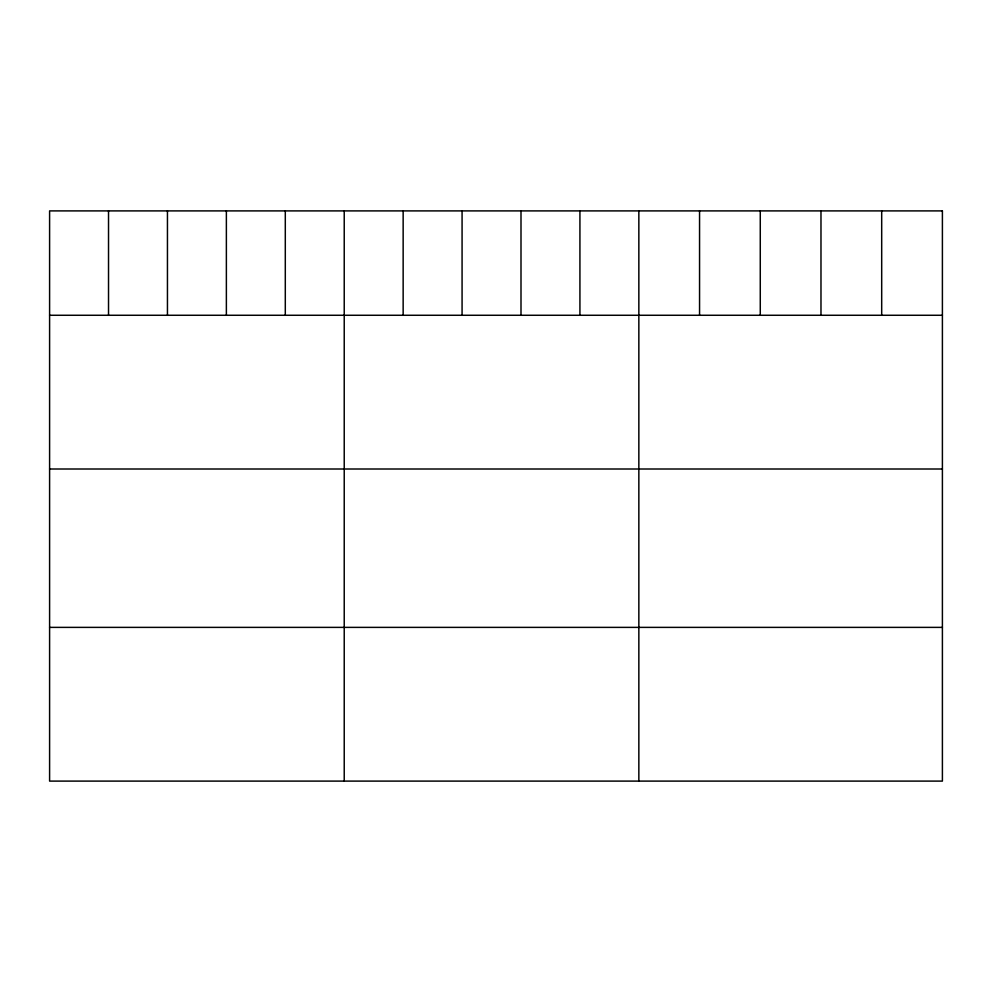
<?xml version="1.0" encoding="UTF-8"?>
<svg xmlns="http://www.w3.org/2000/svg" width="992" height="992" viewBox="0 0 992 992"><rect width="100%" height="100%" fill="white"/><g stroke="black" fill="none" stroke-linecap="round" stroke-linejoin="round"><path stroke-width="1.49" d="M49.6 315.27L942.4 315.27M49.6 469.005L942.4 469.005M49.6 627.378L942.4 627.378M881.69 210.899L881.69 315.27M820.979 210.899L820.979 315.27M760.269 210.899L760.269 315.27M699.558 210.899L699.558 315.27M638.848 210.899L638.848 781.101M579.923 210.899L579.923 315.27M520.998 210.899L520.998 315.27M462.074 210.899L462.074 315.27M403.149 210.899L403.149 315.27M344.224 210.899L344.224 781.101M285.299 210.899L285.299 315.27M226.374 210.899L226.374 315.27M167.45 210.899L167.45 315.27M108.525 210.899L108.525 315.27M942.4 210.899L49.6 210.899L49.6 781.101L942.4 781.101L942.4 210.899"/></g></svg>
